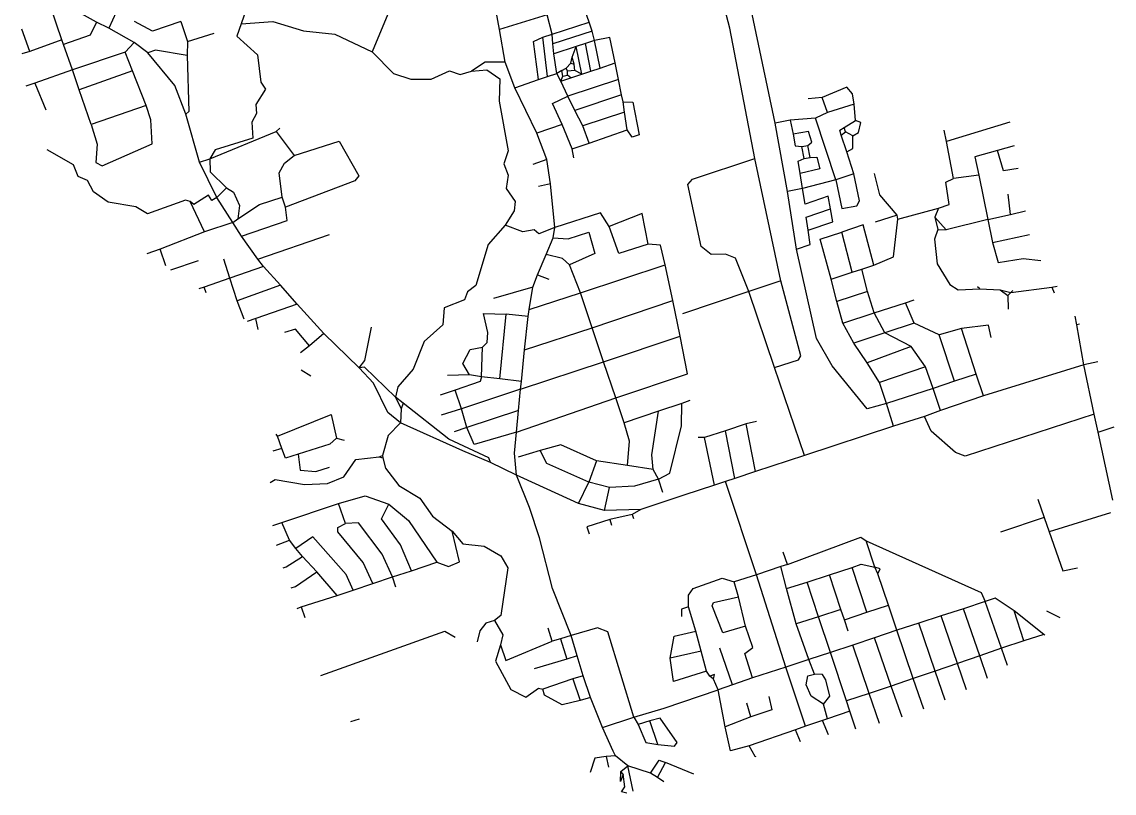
# Model space of a CAD drawing. Header units: metres. Extents: x 614033 to 620253, y 4840190 to 4847965.
# Drawn here: x 615750 to 620253, y 4840190 to 4843371 of the extents above; entities that cross this region are included whole.
import ezdxf

# ---------------------------------------------------------------- set-up
doc = ezdxf.new("R2010")
doc.units = ezdxf.units.M

msp = doc.modelspace()

# ---------------------------------------------------------------- linework, layer by layer
at = {"layer": 'ROADS'}
for points in [[(618855.3, 4842953.5), (618708.9, 4843650.8)], [(617719.6, 4843339.6), (617684, 4843534.9)], [(618772.4, 4842807), (618669.3, 4843344.5), (618616.6, 4843545.7)], [(616670.5, 4843501.1), (616676.6, 4843426.2), (616653.6, 4843362.2)], [(616057.5, 4843369.1), (615893.6, 4843461)], [(617225.5, 4843479.6), (617259.1, 4843402.9), (617194.4, 4843247.7)], [(618088.2, 4843369.9), (618062, 4843448.3)], [(615914.7, 4843296.6), (615869.1, 4843430.2)], [(616138.4, 4843410.1), (616109.1, 4843344.2)], [(617915.1, 4843400), (617719.6, 4843339.6)], [(617936.3, 4843320), (617915.1, 4843400)], [(616057.5, 4843369.1), (616032, 4843315.9), (615921.8, 4843276.8)], [(616109.1, 4843344.2), (616057.5, 4843369.1)], [(616406, 4843372.5), (616289, 4843331.9), (616214.7, 4843371.7)], [(616406, 4843372.5), (616432.3, 4843290)], [(616653.6, 4843362.2), (616636, 4843312.3), (616721.2, 4843234.5), (616735.1, 4843122.6), (616754.5, 4843093.6), (616714.6, 4843029.6), (616717.8, 4842993.1), (616698, 4842956.7), (616702.8, 4842891.5), (616547, 4842843.2), (616524.3, 4842806.3)], [(616653.6, 4843362.2), (616785.3, 4843372.6), (616911, 4843333.9), (617039.9, 4843319.6), (617194.4, 4843247.7)], [(617936.3, 4843320), (618088.2, 4843369.9)], [(618100.6, 4843332.9), (618088.2, 4843369.9)], [(615782.2, 4843248.8), (615750, 4843341.1)], [(616213, 4843285.6), (616109.1, 4843344.2)], [(616432.3, 4843290), (616542.7, 4843323.6)], [(617742.5, 4843204.9), (617719.6, 4843339.6)], [(617897.3, 4843307), (617936.3, 4843320)], [(617939.1, 4843279.5), (617936.3, 4843320)], [(618100.6, 4843332.9), (617939.1, 4843279.5)], [(618111.2, 4843293.8), (618100.6, 4843332.9)], [(615914.7, 4843296.6), (615782.2, 4843248.8)], [(615921.8, 4843276.8), (615914.7, 4843296.6)], [(615958.9, 4843172.2), (615921.8, 4843276.8)], [(616213, 4843285.6), (616175.7, 4843246)], [(616268.9, 4843243), (616213, 4843285.6)], [(616432.3, 4843290), (616431.7, 4843231.8)], [(617880.5, 4843132.5), (617859.5, 4843290.1), (617897.3, 4843307)], [(617917.4, 4843145), (617897.3, 4843307)], [(617942.6, 4843239), (617939.1, 4843279.5)], [(618035.7, 4843268.6), (617942.6, 4843239)], [(618018.3, 4843224.8), (618035.7, 4843268.6)], [(618073.4, 4843281.6), (618035.7, 4843268.6)], [(618058.5, 4843155.1), (618035.7, 4843268.6)], [(618111.2, 4843293.8), (618073.4, 4843281.6)], [(618095.9, 4843167.4), (618073.4, 4843281.6)], [(618196.6, 4843201.3), (618174.4, 4843306.4), (618111.2, 4843293.8)], [(618133.6, 4843180.4), (618111.2, 4843293.8)], [(615782.2, 4843248.8), (615750.2, 4843239.4)], [(616175.7, 4843246), (615958.9, 4843172.2)], [(616206.2, 4843168.2), (616175.7, 4843246)], [(616431.7, 4843231.8), (616300.6, 4843253.9), (616268.9, 4843243)], [(616425.5, 4842990.2), (616380.1, 4843108.6), (616268.9, 4843243)], [(616431.7, 4843231.8), (616438.1, 4843000.5), (616425.5, 4842990.2)], [(617194.4, 4843247.7), (617282.5, 4843157.8), (617353.9, 4843134.3), (617438, 4843135), (617513.2, 4843168.8), (617556.9, 4843154.3), (617603.9, 4843167.3)], [(617955.4, 4843157.3), (617942.6, 4843239)], [(618012.9, 4843200.5), (618018.3, 4843224.8)], [(618026.7, 4843195.8), (618018.3, 4843224.8)], [(617742.5, 4843204.9), (617660.6, 4843204.7), (617603.9, 4843167.3)], [(617603.9, 4843167.3), (617666.6, 4843173.4), (617721.1, 4843136.4), (617718.3, 4843043.7), (617754.3, 4842838.6), (617737.4, 4842784.6), (617754.4, 4842738.4), (617747.2, 4842683.6), (617783.4, 4842629.5), (617780, 4842590.9), (617742.6, 4842531.9)], [(617783, 4843098.9), (617742.5, 4843204.9)], [(617975.9, 4843170), (617993.6, 4843179.5)], [(617993.6, 4843179.5), (618012.9, 4843200.5)], [(617999.6, 4843168), (617993.6, 4843179.5)], [(618012.9, 4843200.5), (618026.7, 4843195.8)], [(618029.9, 4843169.6), (618026.7, 4843195.8)], [(618095.9, 4843167.4), (618133.6, 4843180.4)], [(618133.6, 4843180.4), (618196.6, 4843201.3)], [(618210, 4843133.5), (618196.6, 4843201.3)], [(615958.9, 4843172.2), (615803.6, 4843118.5)], [(615986.7, 4843090.6), (615958.9, 4843172.2)], [(616206.2, 4843168.2), (615986.7, 4843090.6)], [(616262.8, 4843026.3), (616206.2, 4843168.2)], [(617783, 4843098.9), (617880.5, 4843132.5)], [(617880.5, 4843132.5), (617917.4, 4843145)], [(617917.4, 4843145), (617955.4, 4843157.3)], [(617975.9, 4843170), (617955.4, 4843157.3)], [(617972, 4843126.2), (617955.4, 4843157.3)], [(617972, 4843126.2), (617980.7, 4843146.1)], [(617972, 4843126.2), (618013.9, 4843139.7)], [(617980.7, 4843146.1), (617975.9, 4843170)], [(617980.7, 4843146.1), (617999, 4843151)], [(617999, 4843151), (617999.6, 4843168)], [(618013.9, 4843139.7), (617999, 4843151)], [(618029.9, 4843169.6), (617999.6, 4843168)], [(618210, 4843133.5), (618001.5, 4843063.7)], [(618013.9, 4843139.7), (618058.5, 4843155.1)], [(618058.5, 4843155.1), (618029.9, 4843169.6)], [(618058.5, 4843155.1), (618095.9, 4843167.4)], [(618222.8, 4843069.7), (618210, 4843133.5)], [(615803.6, 4843118.5), (615766.1, 4843105.7)], [(615803.6, 4843118.5), (615848.4, 4843007.7)], [(616035.6, 4842947), (615986.7, 4843090.6)], [(617873, 4842911.6), (617783, 4843098.9)], [(618001.5, 4843063.7), (617972, 4843126.2)], [(619180.8, 4843031.1), (619174.9, 4843073.9), (619150.7, 4843101.3), (619049.3, 4843058.4)], [(617977.7, 4842947.1), (617937.8, 4843034), (618001.5, 4843063.7)], [(618030.4, 4843005.1), (618001.5, 4843063.7)], [(618222.8, 4843069.7), (618030.4, 4843005.1)], [(618228.5, 4843041), (618222.8, 4843069.7)], [(618228.5, 4843041), (618269, 4843039.9), (618294.7, 4842905.3), (618266, 4842895.4), (618245.9, 4842924.8)], [(618234.8, 4842998.9), (618228.5, 4843041)], [(619049.3, 4843058.4), (618991.3, 4843053)], [(619072.1, 4842996.4), (619049.3, 4843058.4)], [(616035.6, 4842947), (616060.2, 4842866.9), (616054.4, 4842790.2), (616080.7, 4842776.5), (616286.9, 4842868), (616282.1, 4842966.5), (616262.8, 4843026.3)], [(616262.8, 4843026.3), (616035.6, 4842947)], [(618063.4, 4842942.3), (618030.4, 4843005.1)], [(618234.8, 4842998.9), (618063.4, 4842942.3)], [(618245.9, 4842924.8), (618234.8, 4842998.9)], [(619072.1, 4842996.4), (619021.5, 4842973.8)], [(619180.8, 4843031.1), (619072.1, 4842996.4)], [(619187.3, 4842964.1), (619180.8, 4843031.1)], [(616482.6, 4842792), (616425.5, 4842990.2)], [(618917.3, 4842965.9), (618855.3, 4842953.5)], [(618906.2, 4842670.5), (618855.3, 4842953.5)], [(619021.5, 4842973.8), (618917.3, 4842965.9)], [(618917.3, 4842965.9), (618929.2, 4842907.3)], [(619106.2, 4842718.8), (619021.5, 4842973.8)], [(619140, 4842935.6), (619187.3, 4842964.1)], [(619175.7, 4842900.5), (619199.1, 4842914), (619208.5, 4842955.5), (619187.3, 4842964.1)], [(619822.7, 4842956.7), (619562.6, 4842877.5)], [(616524.3, 4842806.3), (616798.1, 4842918)], [(616798.1, 4842918), (616813.9, 4842932.5)], [(616798.1, 4842918), (616872.4, 4842819.9)], [(617977.7, 4842947.1), (617873, 4842911.6)], [(617914.7, 4842803.3), (617873, 4842911.6)], [(618018.8, 4842847.3), (617977.7, 4842947.1)], [(618088.9, 4842871.1), (618063.4, 4842942.3)], [(618088.9, 4842871.1), (618245.9, 4842924.8)], [(618990.6, 4842861.3), (619007.3, 4842874.9), (618992.5, 4842918), (618929.2, 4842907.3)], [(618929.2, 4842907.3), (618938.6, 4842859.9), (618966, 4842856.9)], [(619128.4, 4842903.1), (619122.2, 4842924.1), (619140, 4842935.6)], [(619128.4, 4842903.1), (619145.1, 4842917.2)], [(619150.6, 4842835), (619128.4, 4842903.1)], [(619145.1, 4842917.2), (619140, 4842935.6)], [(619175.7, 4842900.5), (619145.1, 4842917.2)], [(619562.6, 4842877.5), (619552.7, 4842923.4)], [(616872.4, 4842819.9), (617058.4, 4842878.1), (617139.8, 4842735.6), (617122.6, 4842715.1), (616837.3, 4842607.1)], [(618018.8, 4842847.3), (618088.9, 4842871.1)], [(618966, 4842856.9), (618990.6, 4842861.3)], [(618999.5, 4842811.4), (618990.6, 4842861.3)], [(619150.6, 4842835), (619176.5, 4842848.2), (619175.7, 4842900.5)], [(619590.3, 4842724.2), (619562.6, 4842877.5)], [(619840.4, 4842859.6), (619772.3, 4842840.1)], [(616443.2, 4842630.3), (616424.5, 4842635.6), (616267.9, 4842579.1), (616220.5, 4842608), (616106.3, 4842627.1), (616045.3, 4842669.6), (616020.4, 4842716.8), (615981.8, 4842733.4), (615962.3, 4842780.7), (615855, 4842842.3)], [(616823.6, 4842648.2), (616811.3, 4842747.8), (616832.4, 4842788.5), (616872.4, 4842819.9)], [(618026, 4842809.5), (618018.8, 4842847.3)], [(618974.7, 4842806.6), (618966, 4842856.9)], [(619180.5, 4842743.3), (619150.6, 4842835)], [(619772.3, 4842840.1), (619678.6, 4842814.6), (619695.4, 4842739.1)], [(619856.9, 4842766.5), (619797.1, 4842756.6), (619772.3, 4842840.1)], [(616482.6, 4842792), (616524.3, 4842806.3)], [(616553.4, 4842646.2), (616482.6, 4842792)], [(616524.3, 4842806.3), (616526.6, 4842752.3), (616594.3, 4842686.1)], [(617914.7, 4842803.3), (617857.1, 4842782.7)], [(617929.4, 4842702.2), (617914.7, 4842803.3)], [(618747.3, 4842258.4), (618691.8, 4842395.6), (618651.5, 4842412.5), (618591.5, 4842410.9), (618550.2, 4842444.6), (618495, 4842700.5), (618515.1, 4842721.3), (618772.4, 4842807)], [(618879.6, 4842303), (618772.4, 4842807)], [(618959.3, 4842745.3), (618951.1, 4842796.3), (618974.7, 4842806.6)], [(618999.5, 4842811.4), (619027.9, 4842812.2), (619040.4, 4842764.9), (618959.3, 4842745.3)], [(618974.7, 4842806.6), (618999.5, 4842811.4)], [(618968.8, 4842683.3), (618959.3, 4842745.3)], [(619106.2, 4842718.8), (619130.5, 4842600.9), (619192.6, 4842612.4), (619203, 4842632.1), (619180.5, 4842743.3)], [(619180.5, 4842743.3), (619106.2, 4842718.8)], [(619358.3, 4842573.5), (619286.6, 4842657.7), (619265.5, 4842745.7)], [(619528.4, 4842603), (619572.9, 4842618), (619559.4, 4842709.8), (619590.3, 4842724.2)], [(619695.4, 4842739.1), (619590.3, 4842724.2)], [(619695.4, 4842739.1), (619732.1, 4842555.6)], [(616553.4, 4842646.2), (616594.3, 4842686.1)], [(616594.3, 4842686.1), (616622.9, 4842667.9), (616646.7, 4842613.5), (616639.8, 4842557.8)], [(617929.4, 4842702.2), (617880, 4842691.4)], [(617946.9, 4842522.1), (617929.4, 4842702.2)], [(618968.8, 4842683.3), (618906.2, 4842670.5)], [(619106.2, 4842718.8), (618968.8, 4842683.3)], [(619083.4, 4842599.2), (619074.3, 4842651.8), (618979.9, 4842619), (618968.8, 4842683.3)], [(616553.4, 4842646.2), (616533.1, 4842634.2), (616519.5, 4842656.3), (616458.5, 4842617.8), (616443.2, 4842630.3)], [(616619.3, 4842542.7), (616553.4, 4842646.2)], [(616639.8, 4842557.8), (616730, 4842617), (616823.6, 4842648.2)], [(616837.3, 4842607.1), (616823.6, 4842648.2)], [(618943.4, 4842433.8), (618906.2, 4842670.5)], [(619825.4, 4842576.4), (619816.1, 4842659.5)], [(616503.6, 4842504.5), (616443.2, 4842630.3)], [(616655.4, 4842486.3), (616844, 4842551.5), (616837.3, 4842607.1)], [(618991.8, 4842511.3), (618984, 4842565.7), (619083.4, 4842599.2)], [(618991.8, 4842511.3), (619093.3, 4842545.5), (619083.4, 4842599.2)], [(619361.1, 4842557), (619528.4, 4842603)], [(619528.4, 4842603), (619513.5, 4842565.9)], [(619825.4, 4842576.4), (619887.5, 4842591.1)], [(616619.3, 4842542.7), (616503.6, 4842504.5)], [(616619.3, 4842542.7), (616639.8, 4842557.8)], [(616655.4, 4842486.3), (616619.3, 4842542.7)], [(618170.8, 4842526.9), (618135.7, 4842583.2), (617946.9, 4842522.1)], [(618331.5, 4842454.5), (618307.2, 4842580.1), (618170.8, 4842526.9)], [(619262.5, 4842367.4), (619343, 4842401.2), (619361.1, 4842557)], [(619358.3, 4842573.5), (619267.3, 4842544.1)], [(619361.1, 4842557), (619358.3, 4842573.5)], [(619560, 4842512.9), (619513.5, 4842565.9)], [(619513.5, 4842565.9), (619526.7, 4842514)], [(619732.1, 4842555.6), (619560, 4842512.9)], [(619732.1, 4842555.6), (619825.4, 4842576.4)], [(619732.1, 4842555.6), (619751.3, 4842461.3)], [(616503.6, 4842504.5), (616320, 4842432.8)], [(617742.6, 4842531.9), (617672.1, 4842452.7), (617621.3, 4842282.8), (617586.6, 4842256.7), (617574.6, 4842224.5), (617491.1, 4842191.1), (617484.9, 4842120.9), (617408.8, 4842053.1), (617362.7, 4841938.3), (617299.4, 4841865.3), (617291, 4841823.2)], [(617946.9, 4842522.1), (617881.3, 4842496.7), (617862.3, 4842513.3), (617816, 4842504.7), (617742.6, 4842531.9)], [(617940.3, 4842480.2), (617946.9, 4842522.1)], [(617940.3, 4842480.2), (618001.7, 4842476.2), (618087.7, 4842503), (618111.7, 4842415), (618008.2, 4842369.3)], [(618331.5, 4842454.5), (618210.8, 4842415.6), (618170.8, 4842526.9)], [(618943.4, 4842433.8), (619000.3, 4842452.4), (618991.8, 4842511.3)], [(619086, 4842309.3), (619041.6, 4842474.5), (619130.2, 4842504)], [(619262.5, 4842367.4), (619218.3, 4842533.3), (619130.2, 4842504)], [(619173.8, 4842338.4), (619130.2, 4842504)], [(619526.7, 4842514), (619513, 4842473.9), (619524, 4842373.1), (619575.4, 4842287.1), (619610, 4842265.3), (619698.9, 4842270.2)], [(619526.7, 4842514), (619560, 4842512.9)], [(616723, 4842391.8), (616655.4, 4842486.3)], [(616723, 4842391.8), (617018.6, 4842494)], [(617911, 4842411.4), (617940.3, 4842480.2)], [(618402.7, 4842368.1), (618383.2, 4842450), (618331.5, 4842454.5)], [(619751.3, 4842461.3), (619903.6, 4842493.6)], [(619751.3, 4842461.3), (619775, 4842378.5), (619877.7, 4842394.5), (619951.1, 4842387)], [(616320, 4842432.8), (616265.2, 4842413.7)], [(616343.6, 4842364), (616320, 4842432.8)], [(617875.3, 4842327.2), (617911, 4842411.4)], [(618008.2, 4842369.3), (617979.2, 4842394.5), (617911, 4842411.4)], [(619314, 4841796.7), (619235, 4841774.7), (619090.3, 4841952.6), (619026.1, 4842065), (618943.4, 4842433.8)], [(616363.8, 4842348.4), (616477.8, 4842387.2)], [(616607.8, 4842313.5), (616582.3, 4842392)], [(616746.9, 4842362.1), (616723, 4842391.8)], [(618052.8, 4842253.7), (618008.2, 4842369.3)], [(618052.8, 4842253.7), (618402.7, 4842368.1)], [(618434, 4842222.1), (618402.7, 4842368.1)], [(619213.1, 4842350.2), (619262.5, 4842367.4)], [(616746.9, 4842362.1), (616607.8, 4842313.5)], [(616816.8, 4842284.2), (616746.9, 4842362.1)], [(617856.5, 4842276.4), (617875.3, 4842327.2)], [(617875.3, 4842327.2), (617922.1, 4842309.3)], [(619086, 4842309.3), (619173.8, 4842338.4)], [(619173.8, 4842338.4), (619213.1, 4842350.2)], [(619236.1, 4842258.9), (619213.1, 4842350.2)], [(616502.1, 4842276.9), (616480.1, 4842269.3)], [(616607.8, 4842313.5), (616502.1, 4842276.9)], [(616510.4, 4842253.3), (616502.1, 4842276.9)], [(616637.7, 4842220.5), (616607.8, 4842313.5)], [(616816.8, 4842284.2), (616637.7, 4842220.5)], [(616885.7, 4842207.1), (616816.8, 4842284.2)], [(617856.5, 4842276.4), (617693.8, 4842230.4)], [(617840.8, 4842185.1), (617856.5, 4842276.4)], [(618879.6, 4842303), (618747.3, 4842258.4)], [(618852.8, 4841945.8), (618951.7, 4841977.5), (618961.8, 4841993.1), (618879.6, 4842303)], [(619110.3, 4842218.1), (619086, 4842309.3)], [(619698.9, 4842270.2), (619690.1, 4842278.5)], [(619827.4, 4842254.7), (619996.5, 4842276.7)], [(619996.5, 4842276.7), (620017.6, 4842280.4)], [(619996.5, 4842276.7), (620005.8, 4842253.3)], [(617840.8, 4842185.1), (618052.8, 4842253.7)], [(618101.4, 4842108.7), (618052.8, 4842253.7)], [(618747.3, 4842258.4), (618474, 4842166.1)], [(618852.8, 4841945.8), (618747.3, 4842258.4)], [(619236.1, 4842258.9), (619110.3, 4842218.1)], [(619263.3, 4842170.9), (619236.1, 4842258.9)], [(619698.9, 4842270.2), (619783.5, 4842265.7)], [(619783.5, 4842265.7), (619815.1, 4842242.6)], [(619783.5, 4842265.7), (619827.4, 4842254.7)], [(619827.4, 4842254.7), (619815.1, 4842242.6)], [(619815.1, 4842242.6), (619816.2, 4842186.2)], [(619827.4, 4842254.7), (619835.9, 4842262.8)], [(616666.6, 4842144.1), (616637.7, 4842220.5)], [(616885.7, 4842207.1), (616714.2, 4842147.4)], [(616994.6, 4842085.3), (616885.7, 4842207.1)], [(617837.1, 4842155.4), (617840.8, 4842185.1)], [(618101.4, 4842108.7), (618434, 4842222.1)], [(618464, 4842074.3), (618434, 4842222.1)], [(619134.4, 4842128.4), (619110.3, 4842218.1)], [(619263.3, 4842170.9), (619392.7, 4842212.2)], [(619392.7, 4842212.2), (619429.1, 4842225)], [(619428.7, 4842128.3), (619392.7, 4842212.2)], [(616714.2, 4842147.4), (616678.7, 4842135.4)], [(616724.9, 4842102.2), (616714.2, 4842147.4)], [(617648.8, 4842029.7), (617668.9, 4842048.3), (617671.6, 4842089.3), (617653.1, 4842168.4), (617746.1, 4842165.6)], [(617720.4, 4841899), (617746.1, 4842165.6)], [(617837.1, 4842155.4), (617746.1, 4842165.6)], [(617822.8, 4842017.6), (617837.1, 4842155.4)], [(619134.4, 4842128.4), (619263.3, 4842170.9)], [(619307.9, 4842087.6), (619263.3, 4842170.9)], [(620099.4, 4842121.5), (620091.8, 4842157.5)], [(616936, 4842034.6), (616877.8, 4842102.9), (616832.3, 4842090.1)], [(617141, 4841943.5), (617163.8, 4841973.8), (617191.6, 4842112.2)], [(617822.8, 4842017.6), (618101.4, 4842108.7)], [(618147.6, 4841968.7), (618101.4, 4842108.7)], [(619180.2, 4842045.4), (619134.4, 4842128.4)], [(619428.7, 4842128.3), (619307.9, 4842087.6)], [(619532.1, 4842080.7), (619428.7, 4842128.3)], [(619623.3, 4842105.8), (619532.1, 4842080.7)], [(619746.6, 4842069.2), (619734.7, 4842119.6), (619623.3, 4842105.8)], [(619684.9, 4841917.7), (619623.3, 4842105.8)], [(620109.8, 4842124.7), (620099.4, 4842121.5)], [(620128.6, 4841957), (620099.4, 4842121.5)], [(616994.6, 4842085.3), (616936, 4842034.6)], [(617141, 4841943.5), (616994.6, 4842085.3)], [(618147.6, 4841968.7), (618464, 4842074.3)], [(618199, 4841820.7), (618494.8, 4841918.9), (618464, 4842074.3)], [(619307.9, 4842087.6), (619180.2, 4842045.4)], [(619416.4, 4842032.5), (619307.9, 4842087.6)], [(619594.6, 4841888.6), (619532.1, 4842080.7)], [(616936, 4842034.6), (616898.8, 4842005.7)], [(617595.7, 4841914.5), (617568.6, 4841961.2), (617598.4, 4842018.9), (617648.8, 4842029.7)], [(617645, 4841907.3), (617648.8, 4842029.7)], [(617809.2, 4841888), (617822.8, 4842017.6)], [(619234.4, 4841964.7), (619180.2, 4842045.4)], [(619416.4, 4842032.5), (619234.4, 4841964.7)], [(619476.1, 4841948.3), (619416.4, 4842032.5)], [(617806.1, 4841856.1), (618147.6, 4841968.7)], [(618199, 4841820.7), (618147.6, 4841968.7)], [(619285.3, 4841882.8), (619234.4, 4841964.7)], [(620186, 4841969), (620128.6, 4841957)], [(616902, 4841935.5), (616941.8, 4841911)], [(617291, 4841823.2), (617162.6, 4841946.9), (617141, 4841943.5)], [(617311.7, 4841717.8), (617258.6, 4841759.4), (617200.4, 4841881.3), (617141, 4841943.5)], [(617595.7, 4841914.5), (617504.5, 4841912)], [(617645, 4841907.3), (617595.7, 4841914.5)], [(618976, 4841581.9), (618852.8, 4841945.8)], [(619476.1, 4841948.3), (619285.3, 4841882.8)], [(619506.4, 4841858.7), (619476.1, 4841948.3)], [(619684.9, 4841917.7), (619594.6, 4841888.6)], [(619714.6, 4841829), (619684.9, 4841917.7)], [(620128.6, 4841957), (619714.6, 4841829)], [(620170.6, 4841753.5), (620128.6, 4841957)], [(617645, 4841907.3), (617638.8, 4841887.1), (617536.6, 4841852.4)], [(617720.4, 4841899), (617645, 4841907.3)], [(617809.2, 4841888), (617720.4, 4841899)], [(617806.1, 4841856.1), (617809.2, 4841888)], [(619314, 4841796.7), (619285.3, 4841882.8)], [(619594.6, 4841888.6), (619506.4, 4841858.7)], [(617291, 4841823.2), (617313.4, 4841774.7)], [(617322.4, 4841798.3), (617291, 4841823.2)], [(617536.6, 4841852.4), (617474.1, 4841831.2)], [(617562.1, 4841775.1), (617536.6, 4841852.4)], [(617806.1, 4841856.1), (617562.1, 4841775.1)], [(617797.9, 4841767.4), (617806.1, 4841856.1)], [(619506.4, 4841858.7), (619314, 4841796.7)], [(619537.3, 4841767.6), (619506.4, 4841858.7)], [(619714.6, 4841829), (619537.3, 4841767.6)], [(617322.4, 4841798.3), (617313.4, 4841774.7)], [(617681.9, 4841553.9), (617674.6, 4841572.6), (617510.3, 4841650.3), (617322.4, 4841798.3)], [(617789.9, 4841678.7), (618199, 4841820.7)], [(618232.6, 4841717.7), (618199, 4841820.7)], [(618374.4, 4841485.5), (618420.8, 4841509.7), (618470, 4841704.3), (618470.4, 4841796.9)], [(618470.4, 4841796.9), (618374.9, 4841765.3)], [(618503.2, 4841809.4), (618470.4, 4841796.9)], [(619343.9, 4841703.6), (619314, 4841796.7)], [(616803.9, 4841662.1), (617025.7, 4841752), (617046.9, 4841653.9)], [(617313.4, 4841774.7), (617311.7, 4841717.8)], [(617562.1, 4841775.1), (617478.2, 4841748.2)], [(617584.7, 4841697.2), (617562.1, 4841775.1)], [(617797.9, 4841767.4), (617584.7, 4841697.2)], [(617789.9, 4841678.7), (617797.9, 4841767.4)], [(618374.9, 4841765.3), (618232.6, 4841717.7)], [(618352.8, 4841524.4), (618347, 4841584.6), (618374.9, 4841765.3)], [(619470.7, 4841743.1), (619343.9, 4841703.6)], [(619537.3, 4841767.6), (619470.7, 4841743.1)], [(620170.6, 4841753.5), (619638.9, 4841579.7), (619598.9, 4841594.3), (619498.7, 4841682.3), (619470.7, 4841743.1)], [(620186.9, 4841678.9), (620170.6, 4841753.5)], [(617311.7, 4841717.8), (617260.2, 4841665), (617237.5, 4841583.1)], [(617568.5, 4841601.4), (617311.7, 4841717.8)], [(617584.7, 4841697.2), (617531.6, 4841680.4)], [(617789.9, 4841678.7), (617614.2, 4841627.7), (617584.7, 4841697.2)], [(618246.5, 4841540.8), (618254.9, 4841641), (618232.6, 4841717.7)], [(618735.9, 4841712.4), (618651.1, 4841684.8)], [(618779.4, 4841722.8), (618735.9, 4841712.4)], [(618775.2, 4841516.9), (618735.9, 4841712.4)], [(619343.9, 4841703.6), (618976, 4841581.9)], [(620186.9, 4841678.9), (620253.2, 4841700.4)], [(616803.9, 4841662.1), (616799.1, 4841669.9)], [(616821.4, 4841611.8), (616803.9, 4841662.1)], [(617046.9, 4841653.9), (617019.5, 4841629.4), (616888.7, 4841588)], [(617046.9, 4841653.9), (617078.5, 4841645.5)], [(617780.4, 4841592.2), (617789.9, 4841678.7)], [(618564, 4841656), (618538.8, 4841656.2)], [(618651.1, 4841684.8), (618564, 4841656)], [(618605.1, 4841460.1), (618564, 4841656)], [(618689.8, 4841488.2), (618651.1, 4841684.8)], [(620247.2, 4841398), (620186.9, 4841678.9)], [(616821.4, 4841611.8), (616785.3, 4841600.5)], [(616888.7, 4841588), (616837.3, 4841570.9), (616821.4, 4841611.8)], [(617681.9, 4841553.9), (617568.5, 4841601.4)], [(617886.3, 4841603.1), (617796.8, 4841575)], [(618119.3, 4841560.8), (617971.4, 4841625.9), (617886.3, 4841603.1)], [(618086.9, 4841472), (617914.8, 4841549.8), (617886.3, 4841603.1)], [(616773.8, 4841471.7), (616794.3, 4841484), (616915.1, 4841463.4), (617010.7, 4841466.4), (617078, 4841494.2), (617126.8, 4841565.7), (617223.2, 4841577.4)], [(616888.7, 4841588), (616897.3, 4841521.6), (616962.2, 4841516.6), (617018.9, 4841534.4)], [(617223.2, 4841577.4), (617237.5, 4841583.1)], [(617223.2, 4841577.4), (617237.8, 4841572.5)], [(617237.5, 4841583.1), (617237.8, 4841572.5)], [(617237.8, 4841572.5), (617249.7, 4841530.4), (617304.1, 4841459.2), (617391.2, 4841406.2), (617442.4, 4841332.4), (617524.3, 4841269.7)], [(617789.5, 4841501.1), (617681.9, 4841553.9)], [(617789.5, 4841501.1), (617780.4, 4841592.2)], [(618119.3, 4841560.8), (618086.9, 4841472)], [(618246.5, 4841540.8), (618119.3, 4841560.8)], [(618976, 4841581.9), (618775.2, 4841516.9)], [(618352.8, 4841524.4), (618246.5, 4841540.8)], [(618374.4, 4841485.5), (618352.8, 4841524.4)], [(618775.2, 4841516.9), (618689.8, 4841488.2)], [(617842.5, 4841367.3), (617789.5, 4841501.1)], [(617819.4, 4841487.3), (617789.5, 4841501.1)], [(618045, 4841384.9), (617819.4, 4841487.3)], [(618045, 4841384.9), (618086.9, 4841472)], [(618173.2, 4841450), (618086.9, 4841472)], [(618374.4, 4841485.5), (618276.4, 4841455.3), (618173.2, 4841450)], [(618392.8, 4841429.8), (618374.4, 4841485.5)], [(618651.2, 4841474.7), (618605.1, 4841460.1)], [(618689.8, 4841488.2), (618651.2, 4841474.7)], [(618778.5, 4841089.8), (618651.2, 4841474.7)], [(618152.3, 4841355.2), (618173.2, 4841450)], [(618478.5, 4841419.5), (618302.4, 4841359.8)], [(618605.1, 4841460.1), (618478.5, 4841419.5)], [(616822.4, 4841306.8), (617055.4, 4841384)], [(617055.4, 4841384), (617164.9, 4841416.5), (617263.3, 4841381.3)], [(617083.9, 4841301.5), (617055.4, 4841384)], [(617356.8, 4841107.2), (617310.4, 4841214.1), (617232.3, 4841320.7), (617263.3, 4841381.3)], [(617263.3, 4841381.3), (617343.9, 4841314.8), (617461.5, 4841142.5)], [(618152.3, 4841355.2), (618045, 4841384.9)], [(619938.6, 4841403), (619964.4, 4841327.3)], [(617884.5, 4841243), (617842.5, 4841367.3)], [(618302.4, 4841359.8), (618152.3, 4841355.2)], [(618266.2, 4841338.7), (618173.6, 4841319.1)], [(618302.4, 4841359.8), (618266.2, 4841338.7)], [(618266.2, 4841338.7), (618271, 4841322.4)], [(619964.4, 4841327.3), (619784.7, 4841266.9)], [(619964.4, 4841327.3), (619985.7, 4841268.3)], [(620237.9, 4841346), (619985.7, 4841268.3)], [(616784.8, 4841294.3), (616822.4, 4841306.8)], [(616853.8, 4841233.6), (616822.4, 4841306.8)], [(617196.9, 4841054.1), (617157.3, 4841141.3), (617053.3, 4841267), (617053.1, 4841285.5), (617083.9, 4841301.5)], [(617277.5, 4841081.5), (617235.6, 4841175.3), (617138, 4841304.5), (617083.9, 4841301.5)], [(618173.6, 4841319.1), (618079.9, 4841288.9), (618089, 4841259.9)], [(618173.6, 4841319.1), (618180.6, 4841294.6)], [(617116.1, 4841027.4), (617087.2, 4841091.6), (616949.2, 4841247.1), (616879.2, 4841198.6)], [(617461.5, 4841142.5), (617509.2, 4841124.2), (617554.7, 4841143.7), (617524.3, 4841269.7)], [(617524.3, 4841269.7), (617567.5, 4841218.5), (617656, 4841208.1), (617724.3, 4841169.1), (617753.3, 4841118.9), (617724.1, 4840922), (617699.1, 4840902.4)], [(618014.3, 4840840.1), (617937.6, 4841034.3), (617884.5, 4841243)], [(618906.2, 4841133.2), (619208.7, 4841245.5), (619231.3, 4841230.1)], [(619985.7, 4841268.3), (620041.3, 4841106.7), (620101.8, 4841119.8)], [(616800.2, 4841213.3), (616853.8, 4841233.6)], [(616879.2, 4841198.6), (616853.8, 4841233.6)], [(616907.6, 4841166.3), (616879.2, 4841198.6)], [(619231.3, 4841230.1), (619705.1, 4841017.9), (619721.5, 4840980.8)], [(619266.8, 4841121.8), (619231.3, 4841230.1)], [(616827.5, 4841119.5), (616839.5, 4841123.6), (616907.6, 4841166.3)], [(616966.5, 4841103), (616907.6, 4841166.3)], [(618906.2, 4841133.2), (618888.6, 4841183.4)], [(616859.8, 4841036.6), (616878, 4841042.8), (616966.5, 4841103)], [(617049.5, 4841004.6), (616966.5, 4841103)], [(617277.5, 4841081.5), (617356.8, 4841107.2)], [(617356.8, 4841107.2), (617461.5, 4841142.5)], [(618878.5, 4841124.4), (618778.5, 4841089.8)], [(618906.2, 4841133.2), (618878.5, 4841124.4)], [(618902, 4841034.5), (618878.5, 4841124.4)], [(619079, 4841090.5), (619172.8, 4841120.8)], [(619172.8, 4841120.8), (619210.3, 4841134.9), (619266.8, 4841121.8)], [(619232.9, 4840935.7), (619172.8, 4841120.8)], [(619278.4, 4841095), (619288.8, 4841114.4), (619266.8, 4841121.8)], [(619278.4, 4841095), (619266.8, 4841121.8)], [(617196.9, 4841054.1), (617277.5, 4841081.5)], [(617291.7, 4841039.9), (617277.5, 4841081.5)], [(618497.9, 4840958.8), (618497.9, 4841005.8), (618517.6, 4841033.6), (618637.3, 4841076.7), (618687, 4841061.2)], [(618778.5, 4841089.8), (618687, 4841061.2)], [(618704.3, 4840999.8), (618687, 4841061.2)], [(618900.2, 4840709.9), (618778.5, 4841089.8)], [(618902, 4841034.5), (618987.4, 4841059.6)], [(618987.4, 4841059.6), (619079, 4841090.5)], [(619034.2, 4840917.7), (618987.4, 4841059.6)], [(619125.9, 4840947), (619079, 4841090.5)], [(619322.8, 4840965), (619278.4, 4841095)], [(617049.5, 4841004.6), (617116.1, 4841027.4)], [(617116.1, 4841027.4), (617196.9, 4841054.1)], [(618942.2, 4840888), (618902, 4841034.5)], [(616902.1, 4840957.7), (617049.5, 4841004.6)], [(618733.4, 4840878.2), (618639.3, 4840850.6), (618596.3, 4840962.7), (618601.1, 4840976.1), (618704.3, 4840999.8)], [(618733.4, 4840878.2), (618704.3, 4840999.8)], [(619721.5, 4840980.8), (619631.5, 4840950.7)], [(619841.2, 4840942.3), (619763.2, 4840993.5), (619721.5, 4840980.8)], [(619788.6, 4840787.5), (619721.5, 4840980.8)], [(616884.9, 4840951.8), (616902.1, 4840957.7)], [(616902.1, 4840957.7), (616916, 4840914.1)], [(618497.9, 4840958.8), (618469.6, 4840949.1), (618469.3, 4840919)], [(618529.1, 4840857.7), (618497.9, 4840958.8)], [(619125.9, 4840947), (619034.2, 4840917.7)], [(619141.2, 4840904.2), (619125.9, 4840947)], [(619141.2, 4840904.2), (619232.9, 4840935.7)], [(619232.9, 4840935.7), (619322.8, 4840965)], [(619357, 4840862), (619322.8, 4840965)], [(619631.5, 4840950.7), (619539.7, 4840921.4)], [(619699.3, 4840756.3), (619631.5, 4840950.7)], [(619880.5, 4840818), (619841.2, 4840942.3)], [(619962.9, 4840844.5), (619841.2, 4840942.3)], [(620031, 4840912.7), (619976.2, 4840941)], [(617699.1, 4840902.4), (617663.2, 4840890.3), (617637.9, 4840859.9), (617627.1, 4840813.6)], [(617699.1, 4840902.4), (617732.5, 4840843.1), (617722.7, 4840801.6)], [(618762.2, 4840665.1), (618730.9, 4840765.4), (618763.4, 4840790.9), (618733.4, 4840878.2)], [(619034.2, 4840917.7), (618942.2, 4840888)], [(618994.7, 4840741), (618942.2, 4840888)], [(619084.2, 4840769.7), (619034.2, 4840917.7)], [(619156.8, 4840857.8), (619141.2, 4840904.2)], [(619447.9, 4840891.3), (619357, 4840862)], [(619539.7, 4840921.4), (619447.9, 4840891.3)], [(619515.9, 4840693.2), (619447.9, 4840891.3)], [(619607.5, 4840724.1), (619539.7, 4840921.4)], [(616983.2, 4840675.4), (617493.7, 4840858.4), (617536.7, 4840833.2)], [(617936.1, 4840817), (617920.5, 4840870.2)], [(618014.3, 4840840.1), (617970.4, 4840826.8)], [(618273.1, 4840502.9), (618166.1, 4840855.8), (618122.6, 4840872.2), (618014.3, 4840840.1)], [(618039.9, 4840756.7), (618014.3, 4840840.1)], [(618422.7, 4840746.9), (618439.6, 4840837.3), (618529.1, 4840857.7)], [(618550.6, 4840775.8), (618529.1, 4840857.7)], [(619357, 4840862), (619265, 4840830.8)], [(619425, 4840662.2), (619357, 4840862)], [(619962.9, 4840844.5), (619880.5, 4840818)], [(619967.1, 4840842.1), (619962.9, 4840844.5)], [(617722.7, 4840801.6), (617703.2, 4840733.6), (617765.9, 4840617.9), (617828.4, 4840586.1), (617880.3, 4840622.5), (617898.2, 4840618.6)], [(617722.7, 4840801.6), (617744.8, 4840737.3), (617936.1, 4840817)], [(617970.4, 4840826.8), (617936.1, 4840817)], [(617970.4, 4840826.8), (617996.3, 4840742.3)], [(618680.3, 4840636.7), (618628, 4840787.2)], [(619175.6, 4840799.8), (619084.2, 4840769.7)], [(619265, 4840830.8), (619175.6, 4840799.8)], [(619243.1, 4840600.8), (619175.6, 4840799.8)], [(619334.3, 4840631.2), (619265, 4840830.8)], [(619788.6, 4840787.5), (619699.3, 4840756.3)], [(619880.5, 4840818), (619788.6, 4840787.5)], [(619813.5, 4840715.8), (619788.6, 4840787.5)], [(617996.3, 4840742.3), (617862.6, 4840702.6)], [(618039.9, 4840756.7), (617996.3, 4840742.3)], [(618064.4, 4840673.9), (618039.9, 4840756.7)], [(618550.6, 4840775.8), (618422.7, 4840746.9)], [(618572.3, 4840693.3), (618435.9, 4840650.5), (618422.7, 4840746.9)], [(618572.3, 4840693.3), (618550.6, 4840775.8)], [(619084.2, 4840769.7), (618994.7, 4840741)], [(619149.4, 4840570.2), (619084.2, 4840769.7)], [(619699.3, 4840756.3), (619607.5, 4840724.1)], [(619730.5, 4840663.3), (619699.3, 4840756.3)], [(618900.2, 4840709.9), (618762.2, 4840665.1)], [(618994.7, 4840741), (618900.2, 4840709.9)], [(618981.3, 4840466.4), (618900.2, 4840709.9)], [(619017.4, 4840681.1), (618994.7, 4840741)], [(619607.5, 4840724.1), (619515.9, 4840693.2)], [(619644.4, 4840616.3), (619607.5, 4840724.1)], [(618021.3, 4840661.2), (617898.2, 4840618.6)], [(618064.4, 4840673.9), (618021.3, 4840661.2)], [(618021.3, 4840661.2), (618051.5, 4840572.5)], [(618093.9, 4840584.7), (618064.4, 4840673.9)], [(618586.6, 4840671.8), (618572.3, 4840693.3)], [(618601.3, 4840660.6), (618605.6, 4840678.6), (618586.6, 4840671.8)], [(618601.3, 4840660.6), (618586.6, 4840671.8)], [(618620.2, 4840615.6), (618601.3, 4840660.6)], [(618762.2, 4840665.1), (618680.3, 4840636.7)], [(619055.6, 4840556.4), (619003.5, 4840589.3), (618983.5, 4840636.9), (618990.1, 4840673.9), (619017.4, 4840681.1)], [(619055.6, 4840556.4), (619080.7, 4840589.3), (619064.7, 4840657.6), (619051.2, 4840679.5), (619017.4, 4840681.1)], [(619425, 4840662.2), (619334.3, 4840631.2)], [(619515.9, 4840693.2), (619425, 4840662.2)], [(619467.9, 4840536.1), (619425, 4840662.2)], [(619557, 4840573.7), (619515.9, 4840693.2)], [(618051.5, 4840572.5), (617977.3, 4840553.8), (617905.1, 4840594.6), (617898.2, 4840618.6)], [(618398.5, 4840541.1), (618620.2, 4840615.6)], [(618680.3, 4840636.7), (618620.2, 4840615.6)], [(618649, 4840462.8), (618620.2, 4840615.6)], [(619334.3, 4840631.2), (619243.1, 4840600.8)], [(619379, 4840503.4), (619334.3, 4840631.2)], [(618093.9, 4840584.7), (618051.5, 4840572.5)], [(618144.5, 4840461.3), (618093.9, 4840584.7)], [(618755.5, 4840505.1), (618738.5, 4840561.2)], [(618830, 4840588.7), (618842.3, 4840534.1), (618755.5, 4840505.1)], [(619243.1, 4840600.8), (619149.4, 4840570.2)], [(619163.2, 4840528.7), (619149.4, 4840570.2)], [(619285.5, 4840476.8), (619243.1, 4840600.8)], [(618273.1, 4840502.9), (618398.5, 4840541.1)], [(619071.2, 4840496.2), (619055.6, 4840556.4)], [(619163.2, 4840528.7), (619071.2, 4840496.2)], [(619188.9, 4840453.7), (619163.2, 4840528.7)], [(617106.7, 4840485.5), (617142, 4840496.2)], [(618144.5, 4840461.3), (618273.1, 4840502.9)], [(618273.1, 4840502.9), (618291.4, 4840472.7)], [(618338.6, 4840487.7), (618291.4, 4840472.7)], [(618291.4, 4840472.7), (618322.1, 4840399.4), (618372.1, 4840391.1)], [(618372.1, 4840391.1), (618441.1, 4840383.9), (618451.8, 4840399.4), (618381.8, 4840498.9), (618338.6, 4840487.7)], [(618372.1, 4840391.1), (618338.6, 4840487.7)], [(618755.5, 4840505.1), (618649, 4840462.8)], [(619050.6, 4840488.9), (618981.3, 4840466.4)], [(619071.2, 4840496.2), (619050.6, 4840488.9)], [(619075.4, 4840430.2), (619050.6, 4840488.9)], [(618187.2, 4840363.8), (618144.5, 4840461.3)], [(618748.2, 4840385.5), (618672.2, 4840364), (618649, 4840462.8)], [(618939.8, 4840450.9), (618748.2, 4840385.5)], [(618981.3, 4840466.4), (618939.8, 4840450.9)], [(618960.5, 4840401.6), (618939.8, 4840450.9)], [(618776.9, 4840339.7), (618773.4, 4840341), (618748.2, 4840385.5)], [(618159.5, 4840341), (618112.4, 4840334.2), (618093, 4840274.9)], [(618197.7, 4840343.2), (618159.5, 4840341)], [(618159.5, 4840341), (618168.8, 4840296.5)], [(618197.7, 4840343.2), (618187.2, 4840363.8)], [(618248.3, 4840303.3), (618197.7, 4840343.2)], [(618220, 4840279.5), (618248.3, 4840303.3)], [(618269.8, 4840197.9), (618248.3, 4840303.3)], [(618341.7, 4840272.1), (618248.3, 4840303.3)], [(618341.7, 4840272.1), (618377.4, 4840326.2), (618403.3, 4840316.5)], [(618371, 4840254), (618403.3, 4840316.5)], [(618519.8, 4840268.2), (618403.3, 4840316.5)], [(618228.4, 4840268.4), (618218.4, 4840237.9), (618220, 4840279.5)], [(618228.4, 4840268.4), (618220, 4840279.5)], [(618244.1, 4840189.9), (618222.1, 4840195.9), (618236.3, 4840215.8), (618228.4, 4840268.4)], [(618371, 4840254), (618341.7, 4840272.1)], [(618397.2, 4840237), (618371, 4840254)]]:
    msp.add_lwpolyline(points, dxfattribs=at)

doc.saveas('drawing.dxf')
